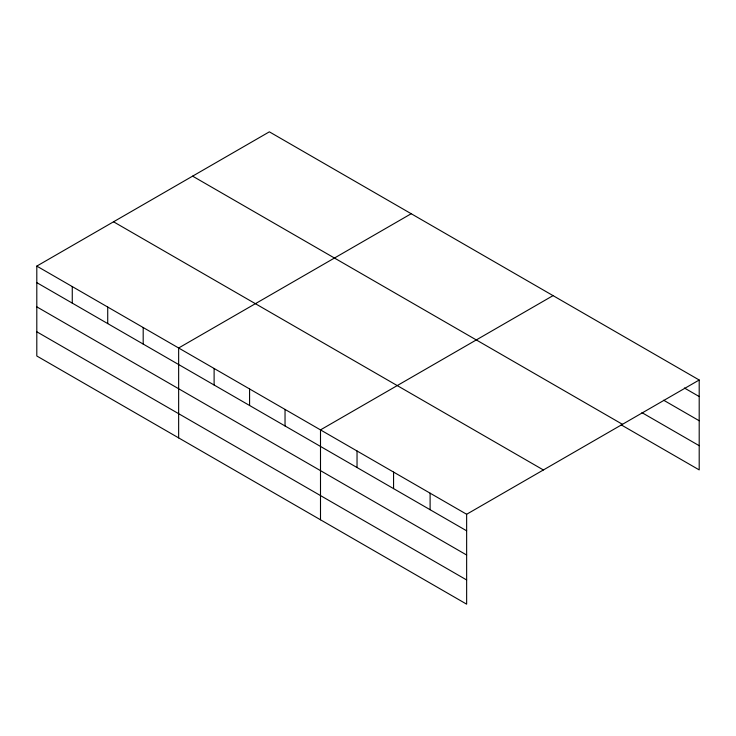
<?xml version="1.0" encoding="UTF-8"?>
<svg xmlns="http://www.w3.org/2000/svg" width="736" height="736" viewBox="0 0 736 736"><rect width="100%" height="100%" fill="white"/><g stroke="black" fill="none" stroke-linecap="round" stroke-linejoin="round"><path stroke-width="1.1" d="M699.2 380.006L466.642 514.271L466.642 604.164L36.8 355.994L36.8 266.101L269.358 131.836L699.2 380.006L699.2 469.899L621.193 424.865M411.203 213.725L178.646 347.99L178.646 437.892M553.049 295.624L320.5 429.888L320.5 519.791M684.388 387.992L699.2 396.548M663.651 400.228L699.2 420.753M641.93 412.629L699.2 445.694M192.611 176.143L622.454 424.313M113.546 221.794L543.389 469.964M36.8 266.101L466.642 514.271M36.8 282.642L466.642 530.812M36.8 306.848L466.642 555.018M36.8 331.789L466.642 579.959M430.109 493.175L430.109 509.717M393.567 472.08L393.567 488.621M357.034 450.984L357.034 467.526M285.034 409.418L285.034 425.96M249.578 388.939L249.578 405.49M214.112 368.469L214.112 385.011M143.189 327.52L143.189 344.062M107.723 307.05L107.723 323.592M72.266 286.571L72.266 303.112"/></g></svg>
